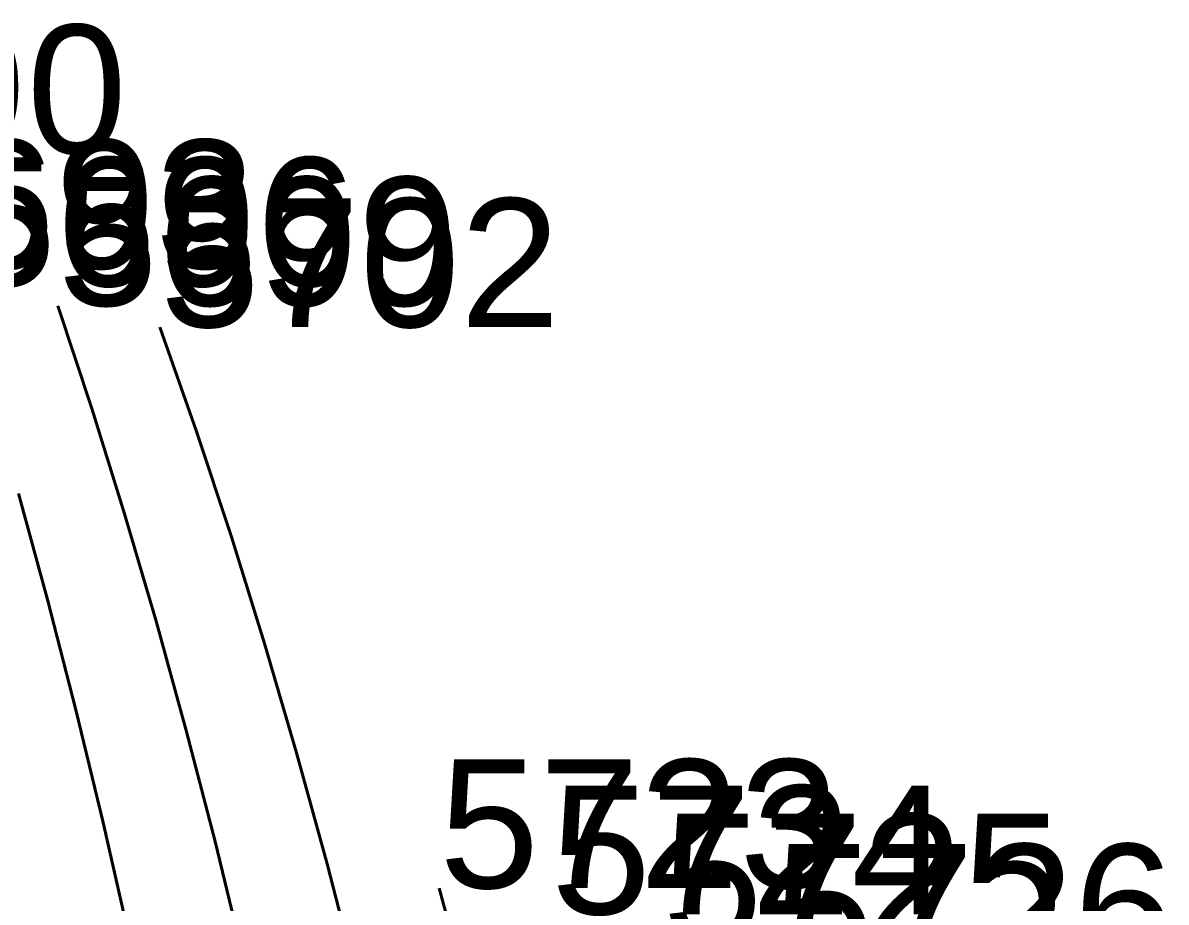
# Model space of a CAD drawing. Extents: x -25.3 to 28.3, y -25.5 to 26.5.
# Drawn here: x 9.4 to 18.28, y 19.16 to 25.99 of the extents above; entities that cross this region are included whole.
import ezdxf

# ---------------------------------------------------------------- set-up
doc = ezdxf.new("R2010")
doc.units = 0
doc.header["$MEASUREMENT"] = 0
doc.layers.add('Errors', color=12, linetype='CONTINUOUS')
doc.layers.add('UpperTendons', color=123, linetype='CONTINUOUS', lineweight=40)
doc.styles.get("Standard").update_dxf_attribs({"font": 'arial.ttf', "width": 40, "oblique": 50})

msp = doc.modelspace()

# ---------------------------------------------------------------- linework, layer by layer
at = {"layer": 'UpperTendons'}
for p, q in [((9.93914, 22.99261, 24.73041), (9.67402, 23.79186, 24.07074)), ((10.74869, 22.82313, 24.54812), (10.46602, 23.62562, 23.90256)), ((10.19395, 22.17589, 25.36441), (9.93914, 22.99261, 24.73041)), ((11.02005, 22.00404, 25.16785), (10.74869, 22.82313, 24.54812)), ((9.59772, 21.50112, 26.16535), (9.36977, 22.33283, 25.54392)), ((10.43835, 21.34266, 25.97252), (10.19395, 22.17589, 25.36441)), ((11.28003, 21.16934, 25.7616), (11.02005, 22.00404, 25.16785)), ((9.81612, 20.653, 26.76074), (9.59772, 21.50112, 26.16535)), ((10.67226, 20.49387, 26.55455), (10.43835, 21.34266, 25.97252)), ((11.52858, 20.31999, 26.32926), (11.28003, 21.16934, 25.7616)), ((10.02488, 19.7894, 27.32986), (9.81612, 20.653, 26.76074)), ((10.89564, 19.63045, 27.11034), (10.67226, 20.49387, 26.55455)), ((11.76567, 19.45694, 26.87073), (11.52858, 20.31999, 26.32926)), ((10.22393, 18.91121, 27.87252), (10.02488, 19.7894, 27.32986)), ((11.10841, 18.75329, 27.63978), (10.89564, 19.63045, 27.11034)), ((11.99128, 18.58109, 27.38598), (11.76567, 19.45694, 26.87073)), ((12.87221, 18.39436, 27.11077), (12.63474, 19.26859, 26.61061))]:
    msp.add_line(p, q, dxfattribs=at)

# ---------------------------------------------------------------- texts
at = {"layer": 'Errors'}
for s, p in [('5690', (7.1036, 24.97376, 23.76742)), ('5693', (8.10063, 24.08055, 24.36282)), ('5696', (8.88561, 23.94334, 24.224)), ('5699', (9.67402, 23.79186, 24.07074)), ('5702', (10.46602, 23.62562, 23.90256)), ('5723', (12.63474, 19.26859, 26.61061)), ('5724', (13.50252, 19.06507, 26.32954)), ('5725', (14.36867, 18.84605, 26.02706)), ('5726', (15.23277, 18.61116, 25.70267))]:
    msp.add_text(s, height=1, dxfattribs=at).set_placement(p)

doc.saveas('drawing.dxf')
